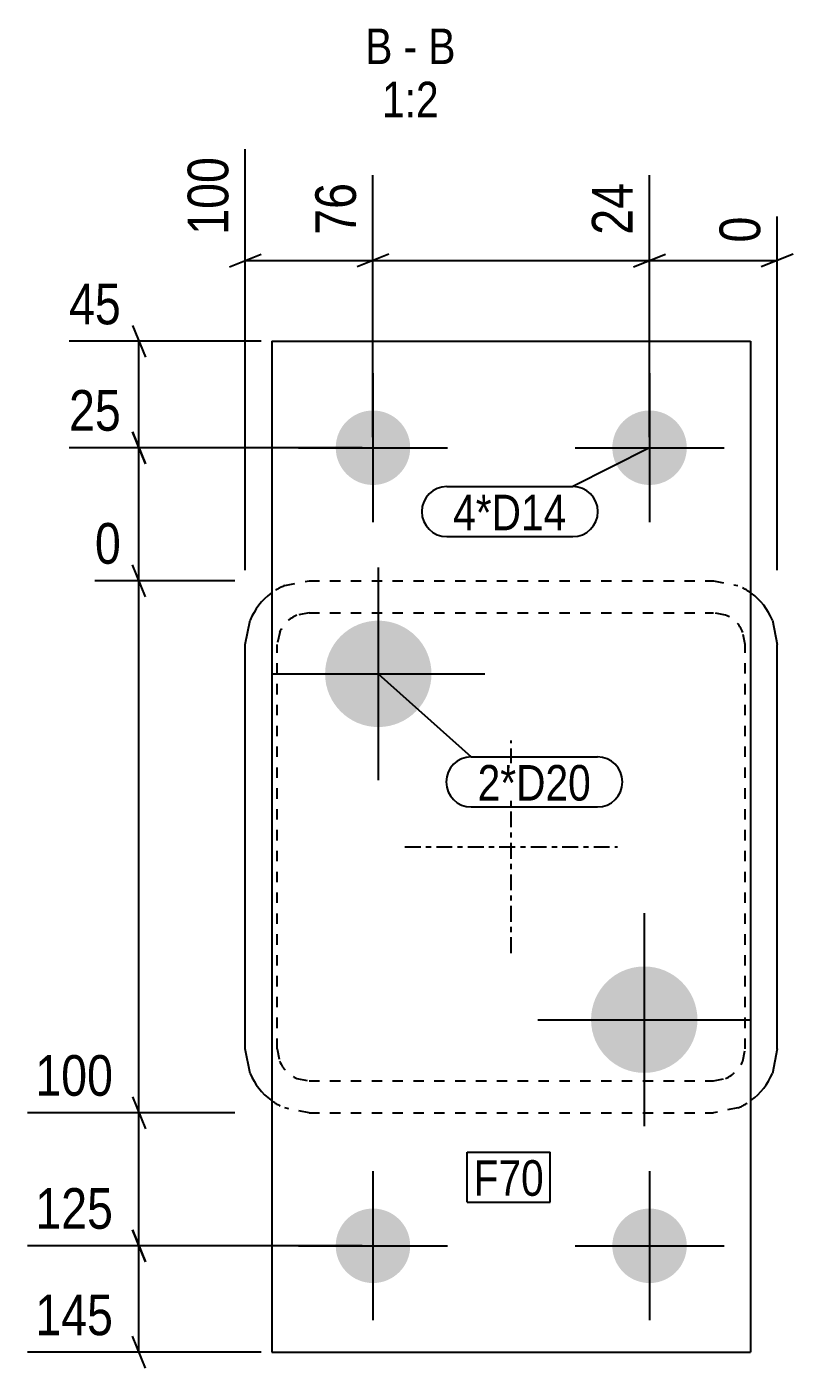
# Model space of a CAD drawing. Header units: millimetres. Extents: x -12 to 27782, y 5 to 703.
# Drawn here: x 6585 to 6729, y 4.8 to 256.9 of the extents above; entities that cross this region are included whole.
import ezdxf

# ---------------------------------------------------------------- set-up
doc = ezdxf.new("R2010")
doc.units = ezdxf.units.MM
doc.linetypes.add('DXK_LINE_DOT2', pattern=[3.9198, 1.9599, -1.9599])
doc.linetypes.add('DXK_LINE_DOT3', pattern=[5.9187, 2.979, -0.9799, 0.9799, -0.9799])
for name, color, linetype in [('MÅLSÆTNING', 7, 'Continuous'), ('STÅL', 7, 'Continuous'), ('TEKST', 7, 'Continuous')]:
    doc.layers.add(name, color=color, linetype=linetype)
doc.styles.add('Arial Narrow', font='ARIALN.TTF', dxfattribs={"height": 0.2})

msp = doc.modelspace()

# ---------------------------------------------------------------- hatches: boundary and pattern name
at = {"layer": 'STÅL', "linetype": 'Continuous'}
for points in [[(6657.04, 177.8, -1), (6643.04, 177.8, -1)], [(6709.04, 177.8, -1), (6695.04, 177.8, -1)], [(6651.04, 145.3, -1), (6651.04, 125.3, -1)], [(6701.04, 80.3, -1), (6701.04, 60.3, -1)], [(6657.04, 27.8, -1), (6643.04, 27.8, -1)], [(6709.04, 27.8, -1), (6695.04, 27.8, -1)]]:
    msp.add_hatch(color=96, dxfattribs=at).paths.add_polyline_path(points)

# ---------------------------------------------------------------- linework, layer by layer
at = {"layer": 'MÅLSÆTNING', "color": 7, "linetype": 'Continuous'}
for p, q in [((6626.04, 154.8), (6626.04, 233.91)), ((6650.04, 179.8), (6650.04, 229.04)), ((6650.04, 179.8), (6650.04, 229.04)), ((6702.04, 179.8), (6702.04, 229.04)), ((6702.04, 179.8), (6702.04, 229.04)), ((6726.04, 154.8), (6726.04, 221.25)), ((6623.04, 211.77), (6629.04, 214.17)), ((6626.04, 212.97), (6650.04, 212.97)), ((6653.04, 214.17), (6647.04, 211.77)), ((6653.04, 214.17), (6647.04, 211.77)), ((6650.04, 212.97), (6702.04, 212.97)), ((6699.04, 211.77), (6705.04, 214.17)), ((6699.04, 211.77), (6705.04, 214.17)), ((6702.04, 212.97), (6726.04, 212.97)), ((6729.04, 214.17), (6723.04, 211.77)), ((6604.85, 200.8), (6607.25, 194.8)), ((6629.04, 197.8), (6592.9, 197.8)), ((6606.05, 177.8), (6606.05, 197.8)), ((6604.85, 180.8), (6607.25, 174.8)), ((6648.04, 177.8), (6592.9, 177.8)), ((6648.04, 177.8), (6592.9, 177.8)), ((6606.05, 152.8), (6606.05, 177.8)), ((6607.25, 149.8), (6604.85, 155.8)), ((6607.25, 149.8), (6604.85, 155.8)), ((6624.04, 152.8), (6597.77, 152.8)), ((6624.04, 152.8), (6597.77, 152.8)), ((6606.05, 52.8), (6606.05, 152.8)), ((6604.85, 55.8), (6607.25, 49.8)), ((6604.85, 55.8), (6607.25, 49.8)), ((6624.04, 52.8), (6585.11, 52.8)), ((6624.04, 52.8), (6585.11, 52.8)), ((6606.05, 27.8), (6606.05, 52.8)), ((6604.85, 30.8), (6607.25, 24.8)), ((6607.25, 24.8), (6604.85, 30.8)), ((6648.04, 27.8), (6585.11, 27.8)), ((6648.04, 27.8), (6585.11, 27.8)), ((6606.05, 7.8), (6606.05, 27.8)), ((6607.25, 4.8), (6604.85, 10.8)), ((6629.04, 7.8), (6585.11, 7.8))]:
    msp.add_line(p, q, dxfattribs=at)
at = {"layer": 'STÅL', "color": 2, "linetype": 'Continuous'}
for p, q in [((6631.04, 197.8), (6721.04, 197.8)), ((6631.04, 197.8), (6631.04, 7.8)), ((6721.04, 197.8), (6721.04, 7.8)), ((6626.04, 140.8), (6626.95, 145.39)), ((6725.13, 145.39), (6726.04, 140.8)), ((6626.04, 64.8), (6626.04, 140.8)), ((6726.04, 64.8), (6726.04, 140.8)), ((6626.95, 60.21), (6626.04, 64.8)), ((6726.04, 64.8), (6725.13, 60.21)), ((6631.04, 7.8), (6721.04, 7.8))]:
    msp.add_line(p, q, dxfattribs=at)
at = {"layer": 'STÅL', "color": 96, "linetype": 'Continuous'}
for p, q in [((6650.04, 191.8), (6650.04, 163.8)), ((6702.04, 191.8), (6702.04, 163.8)), ((6636.04, 177.8), (6664.04, 177.8)), ((6688.04, 177.8), (6716.04, 177.8)), ((6651.04, 155.3), (6651.04, 115.3)), ((6631.04, 135.3), (6671.04, 135.3)), ((6701.04, 90.3), (6701.04, 50.3)), ((6681.04, 70.3), (6721.04, 70.3)), ((6650.04, 41.8), (6650.04, 13.8)), ((6702.04, 41.8), (6702.04, 13.8)), ((6636.04, 27.8), (6664.04, 27.8)), ((6688.04, 27.8), (6716.04, 27.8))]:
    msp.add_line(p, q, dxfattribs=at)
at = {"layer": 'STÅL', "color": 7, "linetype": 'DXK_LINE_DOT2'}
for p, q in [((6633.45, 151.89), (6638.04, 152.8)), ((6638.04, 152.8), (6714.04, 152.8)), ((6714.04, 152.8), (6718.63, 151.89)), ((6638.04, 146.8), (6635.74, 146.34)), ((6638.04, 146.8), (6714.04, 146.8)), ((6716.34, 146.34), (6714.04, 146.8)), ((6632.5, 143.1), (6632.04, 140.8)), ((6720.04, 140.8), (6719.58, 143.1)), ((6632.04, 64.8), (6632.04, 140.8)), ((6720.04, 64.8), (6720.04, 140.8)), ((6632.04, 64.8), (6632.5, 62.5)), ((6719.58, 62.5), (6720.04, 64.8)), ((6635.74, 59.26), (6638.04, 58.8)), ((6638.04, 58.8), (6714.04, 58.8)), ((6714.04, 58.8), (6716.34, 59.26)), ((6638.04, 52.8), (6633.45, 53.71)), ((6718.63, 53.71), (6714.04, 52.8)), ((6638.04, 52.8), (6714.04, 52.8))]:
    msp.add_line(p, q, dxfattribs=at)
at = {"layer": 'STÅL', "color": 7, "linetype": 'DXK_LINE_DOT3'}
for p, q in [((6676.04, 82.8), (6676.04, 122.8)), ((6656.04, 102.8), (6696.04, 102.8))]:
    msp.add_line(p, q, dxfattribs=at)
at = {"layer": 'STÅL', "color": 7, "linetype": 'DXK_LINE_DOT2'}
for centre, radius, start, end in [((6638.04, 140.8), 12, 112.5, 126.4486), ((6714.04, 140.8), 12, 53.5514, 67.5), ((6638.04, 140.8), 6, 112.5, 157.5), ((6714.04, 140.8), 6, 22.5, 67.5), ((6638.04, 64.8), 6, 202.5, 247.5), ((6714.04, 64.8), 6, 292.5, 337.5), ((6638.04, 64.8), 12, 233.5514, 247.5), ((6714.04, 64.8), 12, 292.5, 306.4486)]:
    msp.add_arc(centre, radius, start, end, dxfattribs=at)
at = {"layer": 'STÅL', "color": 2, "linetype": 'Continuous'}
for centre, start, end in [((6638.04, 140.8), 126.4486, 157.5), ((6714.04, 140.8), 22.5, 53.5514), ((6638.04, 64.8), 202.5, 233.5514), ((6714.04, 64.8), 306.4486, 337.5)]:
    msp.add_arc(centre, 12, start, end, dxfattribs=at)

# ---------------------------------------------------------------- wipeouts: each hides what was drawn before it
at = {"color": 0, "linetype": 'Continuous'}
for points, layer in [([(6624.44, 234.05), (6613.24, 234.05), (6613.24, 216.23), (6624.44, 216.23)], 'MÅLSÆTNING'), ([(6648.44, 229.18), (6637.24, 229.18), (6637.24, 216.23), (6648.44, 216.23)], 'MÅLSÆTNING'), ([(6700.44, 229.18), (6689.24, 229.18), (6689.24, 216.23), (6700.44, 216.23)], 'MÅLSÆTNING'), ([(6602.79, 54.4), (6602.79, 65.6), (6584.96, 65.6), (6584.96, 54.4)], 'MÅLSÆTNING'), ([(6602.79, 29.4), (6602.79, 40.6), (6584.96, 40.6), (6584.96, 29.4)], 'MÅLSÆTNING'), ([(6602.79, 9.4), (6602.79, 20.6), (6584.96, 20.6), (6584.96, 9.4)], 'MÅLSÆTNING'), ([(6653.7, 249.91), (6653.7, 256.91), (6648.59, 256.91), (6648.59, 249.91)], 'TEKST'), ([(6658.35, 249.91), (6658.35, 256.91), (6655.8, 256.91), (6655.8, 249.91)], 'TEKST'), ([(6665.56, 249.91), (6665.56, 256.91), (6660.45, 256.91), (6660.45, 249.91)], 'TEKST'), ([(6662.41, 239.91), (6662.41, 246.91), (6651.74, 246.91), (6651.74, 239.91)], 'TEKST')]:
    msp.add_wipeout(points, dxfattribs=at).dxf.layer = layer
at = {"color": 0}
for points in [[(6686.42, 162.29), (6686.42, 169.29), (6665.11, 169.29), (6665.11, 162.29)], [(6682.16, 37.2), (6682.16, 44.2), (6668.95, 44.2), (6668.95, 37.2)]]:
    msp.add_wipeout(points, dxfattribs=at).dxf.layer = 'TEKST'

# ---------------------------------------------------------------- next in the draw order: texts
at = {"layer": 'MÅLSÆTNING', "color": 3, "linetype": 'Continuous', "style": 'Arial Narrow'}
for s, p in [('100', (6622.84, 217.83)), ('76', (6646.84, 217.83)), ('24', (6698.84, 217.83))]:
    msp.add_text(s, height=7.635, rotation=90.0002, dxfattribs=at).set_placement(p)
for s, p in [('100', (6586.56, 56)), ('125', (6586.56, 31)), ('145', (6586.56, 11))]:
    msp.add_text(s, height=7.635, dxfattribs=at).set_placement(p)
at = {"layer": 'TEKST', "color": 3, "linetype": 'Continuous', "style": 'Arial Narrow'}
for s, height, p in [('B', 6.68, (6648.59, 249.91)), ('B', 6.68, (6660.45, 249.91)), ('-', 6.68, (6655.8, 249.91)), ('1:2', 6.681, (6651.74, 239.91))]:
    msp.add_text(s, height=height, dxfattribs=at).set_placement(p)

# ---------------------------------------------------------------- next in the draw order: wipeouts: each hides what was drawn before it
at = {"color": 0, "linetype": 'Continuous'}
for points in [[(6724.44, 222.85), (6713.24, 222.85), (6713.24, 214.77), (6724.44, 214.77)], [(6604.25, 199.4), (6604.25, 210.6), (6591.3, 210.6), (6591.3, 199.4)], [(6604.25, 179.4), (6604.25, 190.6), (6591.3, 190.6), (6591.3, 179.4)], [(6604.25, 154.4), (6604.25, 165.6), (6596.17, 165.6), (6596.17, 154.4)]]:
    msp.add_wipeout(points, dxfattribs=at).dxf.layer = 'MÅLSÆTNING'
at = {"color": 0}
for points in [[(6686.42, 162.29), (6686.42, 169.29), (6665.11, 169.29), (6665.11, 162.29)], [(6691.03, 111.48), (6691.03, 118.48), (6669.72, 118.48), (6669.72, 111.48)], [(6682.16, 37.2), (6682.16, 44.2), (6668.95, 44.2), (6668.95, 37.2)]]:
    msp.add_wipeout(points, dxfattribs=at).dxf.layer = 'TEKST'

# ---------------------------------------------------------------- next in the draw order: linework, layer by layer
at = {"layer": 'MÅLSÆTNING', "color": 7, "linetype": 'Continuous'}
msp.add_line((6607.25, 174.8), (6604.85, 180.8), dxfattribs=at)
at = {"layer": 'TEKST', "color": 7, "linetype": 'Continuous'}
for p, q in [((6702.04, 177.8), (6687.62, 170.49)), ((6663.91, 170.49), (6687.62, 170.49)), ((6663.91, 161.09), (6687.62, 161.09)), ((6667.75, 45.4), (6683.36, 45.4)), ((6667.75, 36), (6667.75, 45.4)), ((6683.36, 36), (6683.36, 45.4)), ((6667.75, 36), (6683.36, 36))]:
    msp.add_line(p, q, dxfattribs=at)
for centre, start, end in [((6663.91, 165.79), 90, 270), ((6687.62, 165.79), 270, 90)]:
    msp.add_arc(centre, 4.7, start, end, dxfattribs=at)

# ---------------------------------------------------------------- next in the draw order: texts
at = {"layer": 'MÅLSÆTNING', "color": 3, "linetype": 'Continuous', "style": 'Arial Narrow'}
msp.add_text('0', height=7.64, rotation=90.0002, dxfattribs=at).set_placement((6722.84, 216.37))
for s, height, p in [('45', 7.635, (6592.9, 201)), ('25', 7.635, (6592.9, 181)), ('0', 7.64, (6597.77, 156))]:
    msp.add_text(s, height=height, dxfattribs=at).set_placement(p)
at = {"layer": 'TEKST', "color": 3, "style": 'Arial Narrow'}
for s, p in [('4*D14', (6665.11, 162.29)), ('F70', (6668.95, 37.2))]:
    msp.add_text(s, height=6.681, dxfattribs=at).set_placement(p)

# ---------------------------------------------------------------- next in the draw order: wipeouts: each hides what was drawn before it
at = {"color": 0}
msp.add_wipeout([(6691.03, 111.48), (6691.03, 118.48), (6669.72, 118.48), (6669.72, 111.48)], dxfattribs=at).dxf.layer = 'TEKST'

# ---------------------------------------------------------------- next in the draw order: linework, layer by layer
at = {"layer": 'TEKST', "color": 7, "linetype": 'Continuous'}
for p, q in [((6651.04, 135.3), (6668.52, 119.68)), ((6668.52, 119.68), (6692.23, 119.68)), ((6668.52, 110.28), (6692.23, 110.28))]:
    msp.add_line(p, q, dxfattribs=at)
for centre, start, end in [((6668.52, 114.98), 90, 270), ((6692.23, 114.98), 270, 90)]:
    msp.add_arc(centre, 4.7, start, end, dxfattribs=at)

# ---------------------------------------------------------------- next in the draw order: texts
at = {"layer": 'TEKST', "color": 3, "style": 'Arial Narrow'}
msp.add_text('2*D20', height=6.681, dxfattribs=at).set_placement((6669.72, 111.48))

doc.saveas('drawing.dxf')
